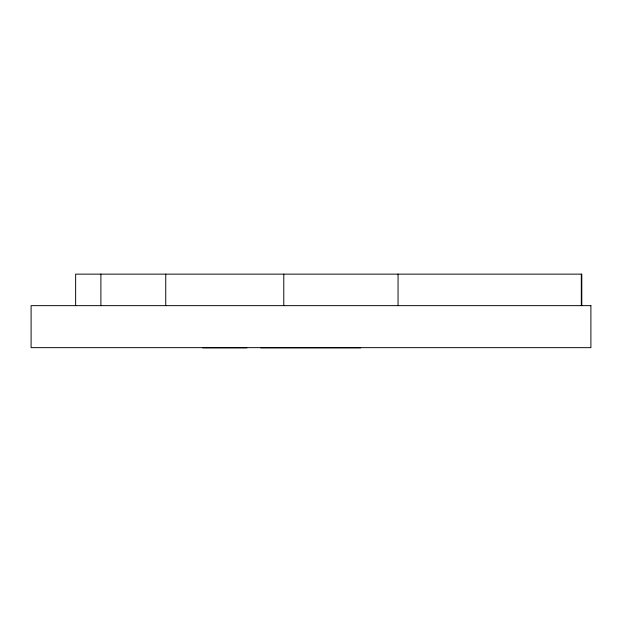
<?xml version="1.0" encoding="UTF-8"?>
<svg xmlns="http://www.w3.org/2000/svg" width="622" height="622" viewBox="0 0 622 622"><rect width="100%" height="100%" fill="white"/><g stroke="black" fill="none" stroke-linecap="round" stroke-linejoin="round"><path stroke-width="0.93" d="M202.655 347.861L246.872 347.861M260.781 347.861L360.76 347.861M581.795 305.643L581.795 274.139L75.635 274.139L75.635 305.643M581.313 274.139L581.313 305.643M398.057 274.139L398.057 305.643M283.78 274.139L283.78 305.643M165.747 274.139L165.747 305.643M100.896 274.139L100.896 305.643M590.9 305.643L31.1 305.643L31.1 347.651L590.9 347.651L590.9 305.643"/></g></svg>
